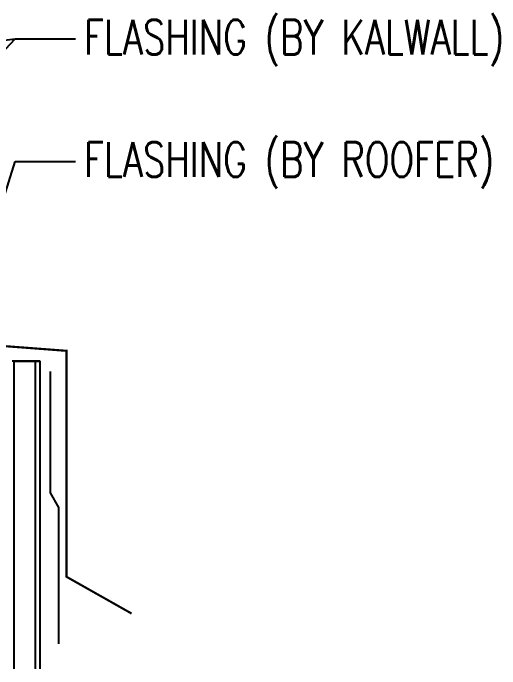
# Model space of a CAD drawing. Header units: inches. Extents: x 0 to 10293, y 0 to 4182.
# Drawn here: x 628.47 to 642.5, y 4094.64 to 4113.53 of the extents above; entities that cross this region are included whole.
import ezdxf

# ---------------------------------------------------------------- set-up
doc = ezdxf.new("R2010")
doc.units = ezdxf.units.IN
doc.header["$LTSCALE"] = 48
doc.header["$MEASUREMENT"] = 0
doc.styles.add('Arch-Dim', font='romans.shx', dxfattribs={"width": 0.75})
doc.styles.add('NOTATION', font='romans.shx', dxfattribs={"width": 0.75})
doc.dimstyles.new('Aec-Arch-I-96', dxfattribs={"dimscale": 96, "dimtxt": 0.09375, "dimasz": 0.0625, "dimexe": 0.0625, "dimexo": 0.0625, "dimgap": 0.03125, "dimtad": 1, "dimdec": 4, "dimzin": 3, "dimdsep": 46, "dimlunit": 4, "dimtxsty": 'Arch-Dim', "dimblk": 'ARCHTICK', "dimcen": 0.09375, "dimazin": 2, "dimtfac": 0.75, "dimtdec": 4, "dimtix": 1, "dimtmove": 2, "dimatfit": 2, "dimfxl": 0, "dimtolj": 1, "dimtzin": 0, "dimarcsym": 0})

# ---------------------------------------------------------------- blocks, each defined once
blk = doc.blocks.new('_ArchTick')
at = {"color": 0, "linetype": 'ByBlock', "const_width": 0.15}
blk.add_lwpolyline([(-0.5, -0.5), (0.5, 0.5)], dxfattribs=at)

msp = doc.modelspace()

# ---------------------------------------------------------------- linework, layer by layer
for p, q in [((629.2474, 4103.50533), (628.4349, 4103.50533)), ((628.4974, 4094.63909), (628.4974, 4103.50533)), ((628.4974, 4103.50533), (629.2474, 4103.50533)), ((629.10751, 4094.63909), (629.10751, 4103.50533)), ((629.2474, 4094.63909), (629.2474, 4103.50533)), ((629.53988, 4099.71607), (629.53988, 4103.20977)), ((629.78737, 4099.29158), (629.53988, 4099.71607)), ((629.78737, 4095.36048), (629.78737, 4099.29158))]:
    msp.add_line(p, q)
at = {"const_width": 0.0625, "flags": 128}
msp.add_lwpolyline([(625.09054, 4110.39467), (625.09054, 4104.17508), (630.00738, 4103.80281), (630.00738, 4097.29162), (631.88101, 4096.23355)], dxfattribs=at)

# ---------------------------------------------------------------- texts
at = {"style": 'NOTATION', "width": 0.75}
for s, p in [('FLASHING (BY KALWALL)', (630.50695, 4112.34217)), ('FLASHING (BY ROOFER)', (630.50695, 4108.812))]:
    msp.add_text(s, height=1, dxfattribs=at).set_placement(p)

# ---------------------------------------------------------------- leaders
for points in [[(620.84596, 4111.89587), (628.52102, 4112.79018), (630.26612, 4112.79018)], [(625.18539, 4109.25709), (628.52102, 4112.79018), (630.26612, 4112.79018)], [(626.87464, 4103.98367), (628.52102, 4109.26001), (630.26612, 4109.26001)]]:
    msp.add_leader(points, dimstyle='Aec-Arch-I-96', override={"dimscale": 8, "dimtxt": 0.125})

doc.saveas('drawing.dxf')
